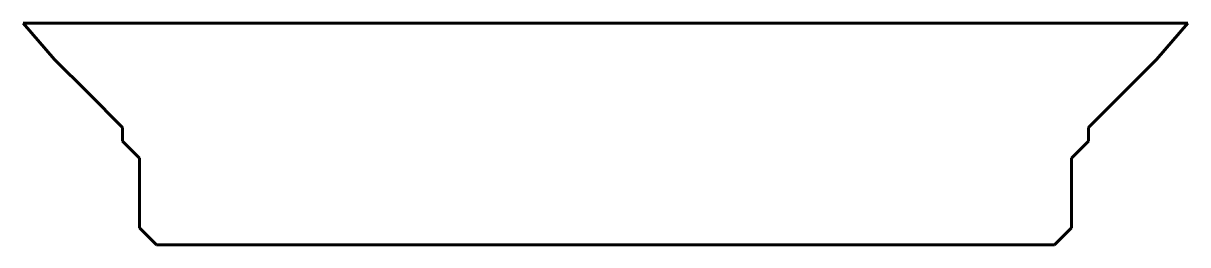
# Model space of a CAD drawing. Header units: millimetres. Extents: x -175 to 792, y 41 to 225.
import ezdxf

# ---------------------------------------------------------------- set-up
doc = ezdxf.new("R2010")
doc.units = ezdxf.units.MM
for name, pattern in [('K5LT32768', [0]), ('K5LT32769', [0]), ('K5LT32770', [0])]:
    doc.linetypes.add(name, pattern=pattern)
doc.layers.add('Системный слой', color=7, linetype='Continuous')

msp = doc.modelspace()

# ---------------------------------------------------------------- linework, layer by layer
at = {"color": 18, "linetype": 'K5LT32769', "lineweight": 60, "true_color": 0x000000}
for p, q in [((-175.41, 225.19), (-149.39, 195.19)), ((-149.39, 195.19), (-121.9, 167.71)), ((-92.9, 138.71), (-121.9, 167.71)), ((-92.9, 127.21), (-92.9, 138.71)), ((-78.9, 113.21), (-92.9, 127.21)), ((-78.9, 55.21), (-78.9, 113.21)), ((-78.9, 55.21), (-64.9, 41.21))]:
    msp.add_line(p, q, dxfattribs=at)
at = {"color": 5, "linetype": 'K5LT32768', "lineweight": 60, "true_color": 0x0000ff}
for p, q in [((765.59, 195.19), (791.6, 225.19)), ((709.1, 138.71), (765.59, 195.19)), ((709.1, 127.21), (709.1, 138.71)), ((695.1, 113.21), (709.1, 127.21)), ((695.1, 55.21), (695.1, 113.21)), ((695.1, 55.21), (681.1, 41.21))]:
    msp.add_line(p, q, dxfattribs=at)
at = {"layer": 'Системный слой', "color": 3, "linetype": 'K5LT32770', "lineweight": 60, "true_color": 0x00ff00}
for p, q in [((-175.41, 225.19), (791.6, 225.19)), ((-64.9, 41.21), (681.1, 41.21))]:
    msp.add_line(p, q, dxfattribs=at)

doc.saveas('drawing.dxf')
